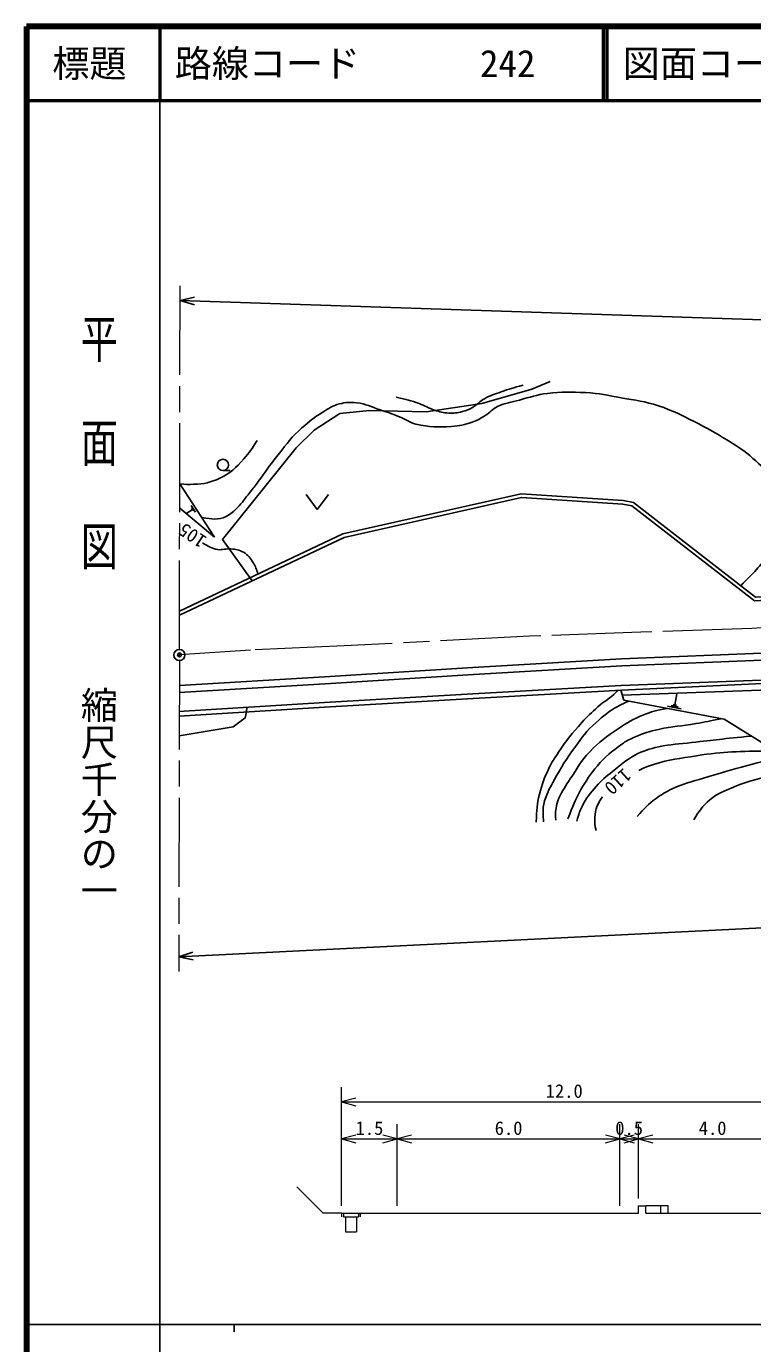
# Model space of a CAD drawing. Units: millimetres, scale not verified, with parts at other scales. Extents: x 40000 to 680000, y 20000 to 380000.
# Drawn here: x 40000 to 137896, y 202409 to 380000 of the extents above; entities that cross this region are included whole.
import ezdxf
from ezdxf.enums import TextEntityAlignment as Align

# ---------------------------------------------------------------- set-up
doc = ezdxf.new("R2010")
doc.units = ezdxf.units.MM
doc.header["$LTSCALE"] = 1000
doc.header["$PDMODE"] = 32
doc.header["$PDSIZE"] = 500
doc.linetypes.add('CHAIN', pattern=[18.5, 12, -1.5, 3.5, -1.5])
for name, color, linetype, lineweight in [('M-BGD', 7, 'Continuous', 25), ('M-BMK', 2, 'CHAIN', 13), ('M-BMK-SRVR', 3, 'Continuous', 25), ('M-STR-HTXT', 7, 'Continuous', 13), ('M-TTL', 2, 'Continuous', 140), ('M-TTL-BAND', 7, 'Continuous', 25), ('M-TTL-LINE', 7, 'Continuous', 50)]:
    doc.layers.add(name, color=color, linetype=linetype, lineweight=lineweight)
doc.layers.add('M-TTL-TXT', color=7, linetype='Continuous')
doc.styles.add('@ＭＳ ゴシック', font='')
doc.styles.add('ＭＳ ゴシック', font='')
doc.styles.get('@ＭＳ ゴシック').set_extended_font_data('@MS Gothic')
doc.styles.get('ＭＳ ゴシック').set_extended_font_data('MS Gothic')

msp = doc.modelspace()

# ---------------------------------------------------------------- linework, layer by layer
at = {"layer": 'M-BGD'}
for p, q in [((62677, 343489), (60729, 343036)), ((469131, 329471), (60729, 343036)), ((60729, 343036), (62643, 342455)), ((66492, 320129), (67492, 320129)), ((60678, 318310), (65365, 311147)), ((77719, 316879), (79219, 314879)), ((79219, 314879), (80719, 316879)), ((65365, 311147), (60671, 315034)), ((62340, 314834), (61626, 314367)), ((62226, 315396), (62810, 314505)), ((62267, 314945), (62412, 314722)), ((62283, 315115), (62575, 314669)), ((70446, 305250), (66456, 310819)), ((120545, 289168), (120121, 290501)), ((127418, 288538), (127699, 290008)), ((128266, 287995), (126429, 288347)), ((127842, 288267), (126924, 288443)), ((127648, 288494), (127188, 288582)), ((263060, 264623), (60545, 254563)), ((62449, 255176), (60545, 254563)), ((60545, 254563), (62500, 254142))]:
    msp.add_line(p, q, dxfattribs=at)
for points in [[(66456, 310819), (76350, 323164), (78776, 325555), (82265, 327827), (86259, 328224), (93910, 328050), (101414, 329172), (108144, 331067), (110596, 332110)], [(280229, 309424), (270232, 308963), (260222, 308534), (250226, 308106), (240217, 307681), (230230, 307275), (220234, 306583), (200212, 305650), (180224, 304766), (160231, 303744), (138126, 302534), (121611, 315358), (120398, 315601), (106730, 316498), (82828, 311109), (60641, 300610)], [(280207, 309919), (270210, 309458), (260201, 309028), (250205, 308601), (240196, 308176), (230203, 307770), (220205, 307078), (200190, 306145), (180201, 305261), (160204, 304239), (138283, 303039), (121823, 315821), (120463, 316093), (106691, 316997), (82665, 311581), (60642, 301159)], [(280205, 302040), (270200, 301695), (260199, 301246), (250206, 300756), (240203, 300269), (230205, 299854), (220211, 299213), (200191, 298390), (180196, 297467), (160203, 296494), (140200, 295537), (120200, 294733), (100197, 293574), (80203, 292304), (60621, 291159)], [(280239, 301092), (270238, 300747), (260244, 300298), (250252, 299809), (240245, 299321), (230255, 298907), (220261, 298265), (200233, 297442), (180241, 296520), (160249, 295546), (140242, 294589), (120246, 293785), (100255, 292627), (80261, 291357), (60619, 290209)], [(254171, 297245), (230196, 296208), (220201, 295582), (210201, 295211), (200188, 294813), (180194, 293982), (170177, 293316), (160190, 292737), (140202, 291879), (120178, 291121), (100184, 290013), (80172, 288851), (60574, 287615)], [(254213, 296850), (230225, 295772), (220202, 295135), (210210, 294640), (200217, 294198), (180209, 293204), (170204, 292700), (160200, 292330), (140202, 291452), (120210, 290506), (100219, 289398), (80209, 288236), (60613, 287000)], [(254269, 295848), (233545, 294942), (222531, 294252), (200199, 293248), (180200, 292237), (160187, 291271), (140205, 290556), (120331, 289840)], [(120545, 289168), (134038, 286585), (139151, 283458), (186184, 287161), (196172, 287595), (214103, 287556), (225780, 285945), (233896, 290012), (254262, 295513)], [(69703, 288191), (69695, 287573), (69485, 286768), (67870, 285547), (60607, 284348)]]:
    msp.add_lwpolyline(points, dxfattribs=at)
msp.add_circle((66492, 320879), 750, dxfattribs=at)
for points, knots in [([(147430, 306989), (146490, 307161), (146172, 307217), (145407, 307498), (144662, 307772), (144105, 307791), (143581, 308385), (143111, 308918), (143204, 309430), (143027, 310118), (142833, 310875), (142770, 311310), (142621, 312078), (142368, 313384), (142384, 314152), (142007, 315428), (141554, 316961), (141201, 317827), (140303, 319149), (139407, 320469), (138728, 321100), (137509, 322129), (136384, 323078), (135656, 323490), (134406, 324266), (132732, 325304), (131761, 325838), (130001, 326723), (128178, 327640), (127162, 328198), (125223, 328832), (123307, 329458), (122164, 329570), (120180, 329927), (118316, 330263), (117272, 330522), (115380, 330623), (113379, 330729), (112240, 330761), (110251, 330518), (108749, 330335), (107946, 330004), (106481, 329623), (105317, 329320), (104614, 329266), (103525, 328753), (102782, 328403), (102522, 327948), (101821, 327519), (101171, 327121), (100805, 326873), (100082, 326632), (99036, 326283), (98417, 326141), (97317, 326058), (95444, 325916), (94354, 325990), (92518, 326389), (91540, 326601), (91102, 327049), (90170, 327414), (89210, 327791), (88665, 327984), (87684, 328301), (86457, 328698), (85802, 329115), (84519, 329240), (83618, 329328), (83082, 329328), (82206, 329101), (81253, 328855), (80783, 328505), (79945, 327988), (78582, 327147), (77880, 326562), (76711, 325467), (75392, 324232), (74833, 323363), (73702, 321954), (72696, 320700), (72236, 319918), (71268, 318633), (70828, 318049), (70574, 317728), (70120, 317155), (69476, 316342), (69157, 315847), (68434, 315103), (67917, 314572), (67599, 314272), (66938, 313938), (65816, 313369), (65033, 313600), (63721, 313781)], [0, 0, 0, 0, 1, 1, 1, 2, 2, 2, 3, 3, 3, 4, 4, 4, 5, 5, 5, 6, 6, 6, 7, 7, 7, 8, 8, 8, 9, 9, 9, 10, 10, 10, 11, 11, 11, 12, 12, 12, 13, 13, 13, 14, 14, 14, 15, 15, 15, 16, 16, 16, 17, 17, 17, 18, 18, 18, 19, 19, 19, 20, 20, 20, 21, 21, 21, 22, 22, 22, 23, 23, 23, 24, 24, 24, 25, 25, 25, 26, 26, 26, 27, 27, 27, 28, 28, 28, 29, 29, 29, 30, 30, 30, 31, 31, 31, 31]), ([(106963, 331631), (105541, 331239), (105130, 331136), (103989, 330718), (103096, 330391), (102572, 330250), (101734, 329800), (101058, 329437), (100825, 329006), (100158, 328629), (99650, 328342), (99342, 328209), (98778, 328061), (98078, 327876), (97657, 327816), (96935, 327864), (96174, 327914), (95747, 328022), (95022, 328258), (94185, 328530), (93772, 328833), (92947, 329139), (91773, 329574), (91324, 329660), (89863, 330008)], [0, 0, 0, 0, 1, 1, 1, 2, 2, 2, 3, 3, 3, 4, 4, 4, 5, 5, 5, 6, 6, 6, 7, 7, 7, 8, 8, 8, 8]), ([(71094, 324153), (70380, 322972), (70092, 322566), (69294, 321675), (68222, 320476), (67544, 319772), (66086, 319092), (64796, 318491), (63961, 318321), (62539, 318258), (61812, 318225), (61513, 318217), (60678, 318310)], [0, 0, 0, 0, 1, 1, 1, 2, 2, 2, 3, 3, 3, 4, 4, 4, 4]), ([(136291, 304585), (138152, 306449), (138783, 307067), (140079, 308896), (141309, 310631), (141894, 311689), (142791, 313617), (143729, 315630), (144260, 316768), (144930, 318886), (145136, 319534), (145216, 319759), (145426, 320555)], [0, 0, 0, 0, 1, 1, 1, 2, 2, 2, 3, 3, 3, 4, 4, 4, 4]), ([(71221, 306165), (71008, 306857), (70909, 307125), (70576, 307672), (70179, 308321), (69921, 308728), (69263, 309109), (68676, 309450), (68256, 309475), (67582, 309550), (66892, 309627), (66495, 309371), (65808, 309469), (64935, 309593), (64561, 309871), (63745, 310384)], [0, 0, 0, 0, 1, 1, 1, 2, 2, 2, 3, 3, 3, 4, 4, 4, 5, 5, 5, 5]), ([(119725, 290479), (119619, 290352), (119580, 290318), (119485, 290217), (118639, 289323), (117931, 289081), (117027, 288246), (116164, 287449), (115644, 287033), (114871, 286148), (113560, 284650), (112830, 283795), (111729, 282137), (111188, 281323), (110848, 280881), (110442, 279992), (109838, 278668), (109505, 277907), (109167, 276491), (108824, 275054), (108800, 274453), (108726, 272735)], [0, 0, 0, 0, 1, 1, 1, 2, 2, 2, 3, 3, 3, 4, 4, 4, 5, 5, 5, 6, 6, 6, 7, 7, 7, 7]), ([(121218, 289039), (120520, 288749), (120306, 288629), (119744, 288323), (118469, 287631), (117843, 287078), (116753, 286121), (115470, 284992), (114917, 284176), (113913, 282793), (112734, 281170), (112148, 280202), (111177, 278446), (110585, 277375), (110239, 276768), (109855, 275606), (109642, 274960), (109642, 274558), (109647, 273878), (109650, 273443), (109659, 273274), (109728, 272765)], [0, 0, 0, 0, 1, 1, 1, 2, 2, 2, 3, 3, 3, 4, 4, 4, 5, 5, 5, 6, 6, 6, 7, 7, 7, 7]), ([(126363, 288054), (124860, 287752), (124338, 287631), (123113, 287145), (121734, 286598), (121024, 286128), (119792, 285302), (118187, 284226), (117267, 283604), (115931, 282206), (114714, 280932), (114280, 280006), (113306, 278537), (112653, 277553), (112249, 277011), (111775, 275929), (111555, 275425), (111479, 275116), (111393, 274573), (111295, 273955), (111323, 273692), (111375, 272973)], [0, 0, 0, 0, 1, 1, 1, 2, 2, 2, 3, 3, 3, 4, 4, 4, 5, 5, 5, 6, 6, 6, 7, 7, 7, 7]), ([(133659, 286657), (132019, 286317), (131582, 286234), (130244, 285994), (128290, 285643), (127153, 285674), (125219, 285223), (123926, 284921), (123199, 284714), (121984, 284180), (121275, 283867), (120870, 283683), (120246, 283223), (118865, 282206), (118061, 281626), (116962, 280310), (115986, 279142), (115511, 278419), (114756, 277096), (113918, 275628), (113700, 275011), (112994, 273143)], [0, 0, 0, 0, 1, 1, 1, 2, 2, 2, 3, 3, 3, 4, 4, 4, 5, 5, 5, 6, 6, 6, 7, 7, 7, 7]), ([(137734, 284325), (133827, 283921), (132818, 283829), (129675, 283441), (127942, 283227), (126945, 283249), (125241, 282867), (123941, 282576), (123188, 282384), (122024, 281737), (120745, 281026), (120128, 280458), (118998, 279528), (118103, 278792), (117557, 278412), (116807, 277529), (115994, 276570), (115488, 276037), (114947, 274903), (114582, 274139), (114458, 273810), (114199, 272868)], [0, 0, 0, 0, 1, 1, 1, 2, 2, 2, 3, 3, 3, 4, 4, 4, 5, 5, 5, 6, 6, 6, 7, 7, 7, 7]), ([(142288, 281637), (139437, 280946), (138684, 280768), (136393, 280139), (134388, 279589), (133266, 279271), (131281, 278652), (129612, 278133), (128629, 277946), (127047, 277203), (126152, 276783), (125677, 276482), (124875, 275905), (123757, 275101), (123408, 274655), (122334, 273462)], [0, 0, 0, 0, 1, 1, 1, 2, 2, 2, 3, 3, 3, 4, 4, 4, 5, 5, 5, 5]), ([(140524, 282323), (135741, 282217), (134264, 282285), (130319, 281660), (128040, 281299), (126727, 281195), (124528, 280495), (123734, 280242), (123271, 280101), (122563, 279660)], [0, 0, 0, 0, 1, 1, 1, 2, 2, 2, 3, 3, 3, 3]), ([(145294, 280467), (143216, 279848), (142693, 279690), (141027, 279187), (138825, 278522), (137513, 278361), (135393, 277466), (134052, 276899), (133215, 276650), (132107, 275705), (131090, 274838), (130738, 274307), (129955, 273044)], [0, 0, 0, 0, 1, 1, 1, 2, 2, 2, 3, 3, 3, 4, 4, 4, 4]), ([(117677, 276148), (116987, 275203), (116671, 274516), (116616, 273348), (116584, 272659), (116610, 272324), (116790, 271592)], [0, 0, 0, 0, 1, 1, 1, 2, 2, 2, 2])]:
    msp.add_open_spline(points, degree=3, knots=knots, dxfattribs=at)
at = {"layer": 'M-BMK'}
for p, q in [((60631, 296005), (60734, 345036)), ((60628, 294505), (60541, 252563))]:
    msp.add_line(p, q, dxfattribs=at)
msp.add_lwpolyline([(410209, 297404), (400208, 299268), (390203, 301120), (380195, 302837), (368449, 304435), (359464, 305421), (350210, 306319), (340199, 307025), (330200, 307413), (320217, 307451), (310194, 307187), (290208, 306482), (281606, 306067), (261613, 305252), (253628, 304899), (230176, 303906), (190203, 301832), (137795, 298824), (122826, 298317), (107803, 297768), (82847, 296486), (70210, 295920), (60630, 295255)], dxfattribs=at)
at = {"layer": 'M-BMK-SRVR'}
msp.add_circle((60630, 295255), 750, dxfattribs=at)
msp.add_point((60630, 295255), dxfattribs=at)
msp.add_point((60630, 295255), dxfattribs=at)
at = {"layer": 'M-STR-HTXT'}
for p, q in [((82500, 221000), (82500, 237000)), ((84432, 235518), (82500, 235000)), ((82500, 235000), (142500, 235000)), ((82500, 235000), (84432, 234482)), ((90000, 221000), (90000, 232000)), ((120000, 221000), (120000, 232000)), ((122500, 222000), (122500, 232000)), ((84432, 230518), (82500, 230000)), ((82500, 230000), (90000, 230000)), ((82500, 230000), (84432, 229482)), ((90000, 230000), (88068, 230518)), ((88068, 229482), (90000, 230000)), ((91932, 230518), (90000, 230000)), ((90000, 230000), (120000, 230000)), ((90000, 230000), (91932, 229482)), ((120000, 230000), (118068, 230518)), ((118068, 229482), (120000, 230000)), ((121932, 230518), (120000, 230000)), ((120000, 230000), (122500, 230000)), ((120000, 230000), (121932, 229482)), ((122500, 230000), (120568, 230518)), ((120568, 229482), (122500, 230000)), ((124432, 230518), (122500, 230000)), ((122500, 230000), (142500, 230000)), ((122500, 230000), (124432, 229482)), ((80000, 220000), (76464, 223536)), ((122500, 220000), (122500, 221000)), ((122500, 221000), (123500, 221000)), ((125500, 221000), (123500, 221000)), ((123500, 220000), (123500, 221000)), ((126500, 221000), (125500, 221000)), ((125500, 220000), (125500, 221000)), ((126500, 220000), (126500, 221000)), ((82500, 220000), (80000, 220000)), ((82500, 220000), (90000, 220000)), ((82500, 220000), (82500, 219500)), ((82750, 220000), (82750, 219500)), ((82750, 219500), (84750, 219500)), ((83000, 219500), (83000, 217500)), ((84500, 219500), (84500, 217500)), ((84750, 220000), (84750, 219500)), ((85000, 220000), (85000, 219500)), ((90000, 220000), (120000, 220000)), ((120000, 220000), (122500, 220000)), ((123500, 220000), (142500, 220000)), ((83000, 217500), (84500, 217500))]:
    msp.add_line(p, q, dxfattribs=at)
at = {"layer": 'M-TTL'}
for p, q in [((40000, 380000), (40000, 20000)), ((680000, 380000), (40000, 380000))]:
    msp.add_line(p, q, dxfattribs=at)
at = {"layer": 'M-TTL-BAND'}
for p, q in [((58000, 370000), (58000, 20000)), ((40000, 205000), (579000, 205000)), ((68000, 205000), (68000, 204000))]:
    msp.add_line(p, q, dxfattribs=at)
at = {"layer": 'M-TTL-LINE'}
for p, q in [((58000, 380000), (58000, 370000)), ((117750, 380000), (117750, 370000)), ((118250, 380000), (118250, 370000)), ((40000, 370000), (680000, 370000))]:
    msp.add_line(p, q, dxfattribs=at)

# ---------------------------------------------------------------- texts
at = {"layer": 'M-BGD', "style": 'ＭＳ ゴシック'}
for s, rotation, p in [('105', 146.31, (62372, 311346)), ('110', 222.317, (119747, 278166))]:
    msp.add_text(s, height=1833, rotation=rotation, dxfattribs=at).set_placement(p, align=Align.MIDDLE_CENTER)
at = {"layer": 'M-STR-HTXT', "style": 'ＭＳ ゴシック'}
for s, p in [('12.0', (112500, 235000)), ('1.5', (86250, 230000)), ('6.0', (105000, 230000)), ('0.5', (121250, 230000)), ('4.0', (132500, 230000))]:
    msp.add_text(s, height=1833, dxfattribs=at).set_placement(p, align=Align.BOTTOM_CENTER)
at = {"layer": 'M-TTL-BAND', "style": '@ＭＳ ゴシック', "width": 1.4}
msp.add_text('平  面  図', height=3666, rotation=270, dxfattribs=at).set_placement((49777, 306475), align=Align.MIDDLE_RIGHT)
at = {"layer": 'M-TTL-BAND', "style": '@ＭＳ ゴシック'}
msp.add_text('縮尺千分の一', height=3666, rotation=270, dxfattribs=at).set_placement((49777, 261030), align=Align.MIDDLE_RIGHT)
at = {"layer": 'M-TTL-TXT', "style": 'ＭＳ ゴシック'}
msp.add_text('標題', height=3666, dxfattribs=at).set_placement((48500, 375000), align=Align.MIDDLE_CENTER)
for s, p in [('路線コード', (60000, 375000)), ('242', (101142, 375000)), ('図面コード', (120380, 375000))]:
    msp.add_text(s, height=3666, dxfattribs=at).set_placement(p, align=Align.MIDDLE_LEFT)

doc.saveas('drawing.dxf')
